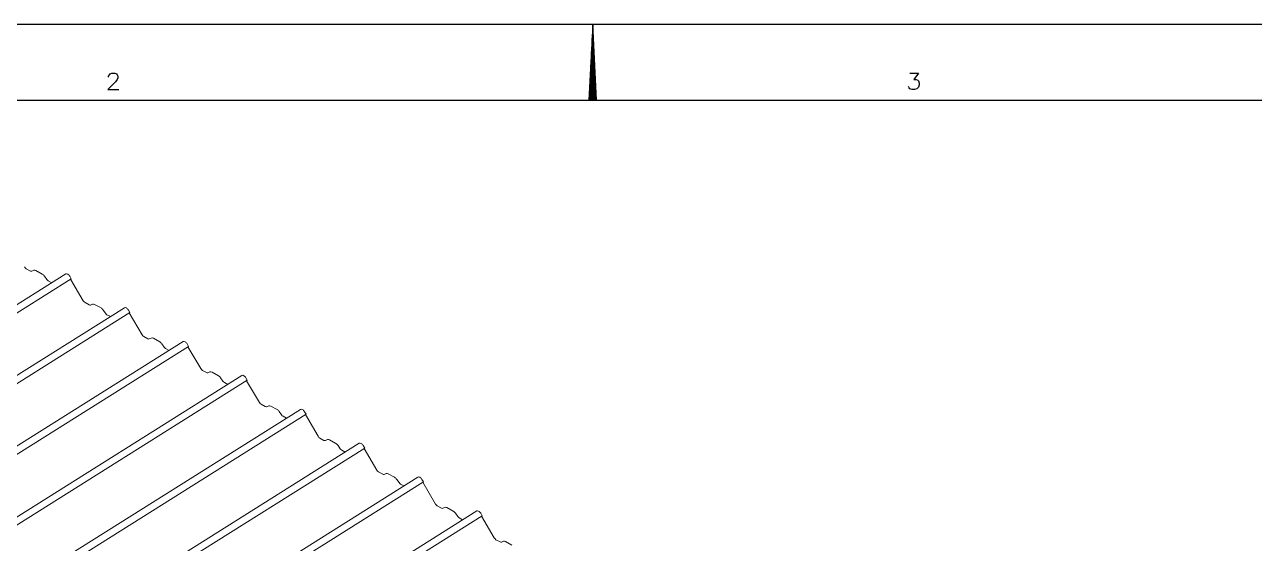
# Model space of a CAD drawing. Header units: millimetres. Extents: x -312439 to 477422, y -331570 to 212570.
# Drawn here: x 393273 to 401416, y 110475 to 113913 of the extents above; entities that cross this region are included whole.
import ezdxf

# ---------------------------------------------------------------- set-up
doc = ezdxf.new("R2010")
doc.units = ezdxf.units.MM
doc.layers.add('FORMATO A1', color=1, linetype='Continuous')

# ---------------------------------------------------------------- blocks, each defined once
blk = doc.blocks.new('A$C2D342850')
at = {"layer": 'FORMATO A1', "color": 1, "linetype": 'Continuous'}
for p, q in [((84100, 0), (0, 0)), ((21450, 0), (21399.5, -1000)), ((21450, -1000), (21450, 0)), ((21500.5, -1000), (21450, 0)), ((21441, -1000), (21441, -178.22)), ((21459, -1000), (21459, -178.22)), ((21432, -1000), (21432, -356.44)), ((21468, -1000), (21468, -356.44)), ((21423, -1000), (21423, -534.65)), ((21477, -1000), (21477, -534.65)), ((21414, -1000), (21414, -712.87)), ((21486, -1000), (21486, -712.87)), ((21405, -1000), (21405, -891.09)), ((21495, -1000), (21495, -891.09))]:
    blk.add_line(p, q, dxfattribs=at)
at = {"layer": 'FORMATO A1', "color": 2, "linetype": 'Continuous'}
blk.add_line((2500, -1000), (83100, -1000), dxfattribs=at)
at = {"layer": 'FORMATO A1', "color": 1, "linetype": 'Continuous'}
for points in [[(15038.95, -695), (15038.95, -684.69), (15049.26, -664.06), (15059.58, -653.75), (15080.2, -643.44), (15121.45, -643.44), (15142.08, -653.75), (15152.39, -664.06), (15162.7, -684.69), (15162.7, -705.31), (15152.39, -725.94), (15131.76, -756.87), (15028.64, -860), (15173.01, -860)], [(25649.26, -643.44), (25762.7, -643.44), (25700.83, -725.94), (25731.76, -725.94), (25752.39, -736.25), (25762.7, -746.56), (25773.01, -777.5), (25773.01, -798.12), (25762.7, -829.06), (25742.08, -849.69), (25711.14, -860), (25680.2, -860), (25649.26, -849.69), (25638.95, -839.37), (25628.64, -818.75)]]:
    blk.add_lwpolyline(points, dxfattribs=at)

msp = doc.modelspace()

# ---------------------------------------------------------------- linework, layer by layer
at = {"color": 0, "linetype": 'Continuous', "lineweight": 0, "extrusion": (0, 0.816497, 0.57735)}
for p, q in [((393284.386, 112295.012), (393311.609, 112279.986)), ((393545.318, 112260.76), (391495.58, 110971.635)), ((391540.809, 110945.522), (393581.438, 112228.918)), ((393320.902, 112278.708), (393334.424, 112284.628)), ((393348.071, 112282.752), (393390.255, 112259.468)), ((393404.596, 112245.897), (393419.758, 112224.144)), ((393429.523, 112214.903), (393452.361, 112202.297)), ((393571.838, 112245.266), (393581.438, 112228.918)), ((393577.211, 112226.26), (393661.741, 112082.311)), ((393673.094, 112070.591), (393700.317, 112055.565)), ((393709.61, 112054.287), (393723.132, 112060.208)), ((393736.779, 112058.331), (393778.964, 112035.047)), ((393934.027, 112036.339), (391884.288, 110747.214)), ((391929.517, 110721.101), (393970.146, 112004.497)), ((393793.304, 112021.476), (393808.467, 111999.723)), ((393818.231, 111990.483), (393841.07, 111977.877)), ((393960.546, 112020.845), (393970.146, 112004.497)), ((393965.92, 112001.839), (394050.449, 111857.89)), ((394322.735, 111811.918), (392272.996, 110522.793)), ((394061.802, 111846.17), (394089.026, 111831.144)), ((394098.318, 111829.866), (394111.84, 111835.787)), ((394125.487, 111833.91), (394167.672, 111810.626)), ((392318.226, 110496.68), (394358.855, 111780.076)), ((394182.012, 111797.055), (394197.175, 111775.302)), ((394206.939, 111766.062), (394229.778, 111753.456)), ((394349.255, 111796.424), (394358.855, 111780.076)), ((394354.628, 111777.418), (394439.157, 111633.469)), ((394711.443, 111587.498), (392661.705, 110298.373)), ((392706.934, 110272.26), (394747.563, 111555.655)), ((394450.51, 111621.749), (394477.734, 111606.723)), ((394487.026, 111605.445), (394500.549, 111611.366)), ((394514.196, 111609.489), (394556.38, 111586.205)), ((394570.72, 111572.635), (394585.883, 111550.881)), ((394737.963, 111572.003), (394747.563, 111555.655)), ((394595.648, 111541.641), (394618.486, 111529.035)), ((394743.336, 111552.997), (394827.866, 111409.048)), ((394839.219, 111397.328), (394866.442, 111382.302)), ((395100.151, 111363.077), (393050.413, 110073.952)), ((393095.642, 110047.839), (395136.271, 111331.235)), ((394875.735, 111381.024), (394889.257, 111386.945)), ((394902.904, 111385.068), (394945.088, 111361.785)), ((394959.429, 111348.214), (394974.591, 111326.461)), ((394984.356, 111317.22), (395007.195, 111304.614)), ((395126.671, 111347.583), (395136.271, 111331.235)), ((395132.044, 111328.576), (395216.574, 111184.627)), ((395227.927, 111172.908), (395255.15, 111157.882)), ((395264.443, 111156.604), (395277.965, 111162.524)), ((395291.612, 111160.648), (395333.797, 111137.364)), ((395488.86, 111138.656), (393439.121, 109849.531)), ((393484.35, 109823.418), (395524.979, 111106.814)), ((395348.137, 111123.793), (395363.3, 111102.04)), ((395373.064, 111092.799), (395395.903, 111080.193)), ((395515.379, 111123.162), (395524.979, 111106.814)), ((395520.753, 111104.156), (395605.282, 110960.207)), ((395877.568, 110914.235), (393827.829, 109625.11)), ((395616.635, 110948.487), (395643.859, 110933.461)), ((395653.151, 110932.183), (395666.673, 110938.104)), ((395680.32, 110936.227), (395722.505, 110912.943)), ((393873.059, 109598.997), (395913.688, 110882.393)), ((395736.845, 110899.372), (395752.008, 110877.619)), ((395761.772, 110868.378), (395784.611, 110855.773)), ((395904.088, 110898.741), (395913.688, 110882.393)), ((395909.461, 110879.735), (395993.991, 110735.786)), ((396266.276, 110689.814), (394216.538, 109400.689)), ((396005.343, 110724.066), (396032.567, 110709.04)), ((396041.859, 110707.762), (396055.382, 110713.683)), ((396069.029, 110711.806), (396111.213, 110688.522)), ((396125.553, 110674.951), (396140.716, 110653.198)), ((396292.796, 110674.32), (396302.396, 110657.972)), ((394261.767, 109374.576), (396302.396, 110657.972)), ((396150.481, 110643.958), (396173.319, 110631.352)), ((396298.169, 110655.314), (396382.699, 110511.365)), ((396394.052, 110499.645), (396421.275, 110484.619)), ((396430.568, 110483.341), (396444.09, 110489.262)), ((396457.737, 110487.385), (396499.921, 110464.101))]:
    msp.add_line(p, q, dxfattribs=at)
at = {"color": 0, "linetype": 'Continuous', "lineweight": 0}
for centre, major_axis, start_param, end_param in [((393283.386, 112311.879), (11.132, -17.701), 4.65717314, 5.49946618), ((393310.609, 112296.853), (11.132, -17.701), 5.49946618, 6.2008214), ((393349.539, 112257.979), (-16.349, 25.996), 5.49946618, 6.2008214), ((393391.724, 112234.696), (16.349, -25.996), 1.6565183, 2.35787352), ((393428.523, 112231.771), (11.132, -17.701), 4.79811096, 5.49946618), ((393559.059, 112238.912), (-13.741, 21.848), 4.65717314, 6.28318531), ((393672.094, 112087.459), (11.132, -17.701), 4.65717314, 5.49946618), ((393699.318, 112072.432), (11.132, -17.701), 5.49946618, 6.2008214), ((393738.248, 112033.559), (-16.349, 25.996), 5.49946618, 6.2008214), ((393780.432, 112010.275), (16.349, -25.996), 1.6565183, 2.35787352), ((393817.231, 112007.35), (11.132, -17.701), 4.79811096, 5.49946618), ((393947.768, 112014.491), (-13.741, 21.848), 4.65717314, 6.28318531), ((394060.802, 111863.038), (11.132, -17.701), 4.65717314, 5.49946618), ((394088.026, 111848.012), (11.132, -17.701), 5.49946618, 6.2008214), ((394126.956, 111809.138), (-16.349, 25.996), 5.49946618, 6.2008214), ((394169.14, 111785.854), (16.349, -25.996), 1.6565183, 2.35787352), ((394336.476, 111790.07), (-13.741, 21.848), 4.65717314, 6.28318531), ((394205.939, 111782.929), (11.132, -17.701), 4.79811096, 5.49946618), ((394449.51, 111638.617), (11.132, -17.701), 4.65717314, 5.49946618), ((394476.734, 111623.591), (11.132, -17.701), 5.49946618, 6.2008214), ((394515.664, 111584.717), (-16.349, 25.996), 5.49946618, 6.2008214), ((394557.849, 111561.433), (16.349, -25.996), 1.6565183, 2.35787352), ((394725.184, 111565.649), (-13.741, 21.848), 4.65717314, 6.28318531), ((394594.648, 111558.509), (11.132, -17.701), 4.79811096, 5.49946618), ((394838.219, 111414.196), (11.132, -17.701), 4.65717314, 5.49946618), ((394865.442, 111399.17), (11.132, -17.701), 5.49946618, 6.2008214), ((394904.372, 111360.296), (-16.349, 25.996), 5.49946618, 6.2008214), ((394946.557, 111337.012), (16.349, -25.996), 1.6565183, 2.35787352), ((394983.356, 111334.088), (11.132, -17.701), 4.79811096, 5.49946618), ((395113.892, 111341.228), (-13.741, 21.848), 4.65717314, 6.28318531), ((395226.927, 111189.775), (11.132, -17.701), 4.65717314, 5.49946618), ((395254.151, 111174.749), (11.132, -17.701), 5.49946618, 6.2008214), ((395293.081, 111135.875), (-16.349, 25.996), 5.49946618, 6.2008214), ((395335.265, 111112.592), (16.349, -25.996), 1.6565183, 2.35787352), ((395372.064, 111109.667), (11.132, -17.701), 4.79811096, 5.49946618), ((395502.601, 111116.808), (-13.741, 21.848), 4.65717314, 6.28318531), ((395615.635, 110965.354), (11.132, -17.701), 4.65717314, 5.49946618), ((395642.859, 110950.328), (11.132, -17.701), 5.49946618, 6.2008214), ((395681.789, 110911.455), (-16.349, 25.996), 5.49946618, 6.2008214), ((395723.973, 110888.171), (16.349, -25.996), 1.6565183, 2.35787352), ((395891.309, 110892.387), (-13.741, 21.848), 4.65717314, 6.28318531), ((395760.772, 110885.246), (11.132, -17.701), 4.79811096, 5.49946618), ((396004.343, 110740.934), (11.132, -17.701), 4.65717314, 5.49946618), ((396031.567, 110725.908), (11.132, -17.701), 5.49946618, 6.2008214), ((396070.497, 110687.034), (-16.349, 25.996), 5.49946618, 6.2008214), ((396112.682, 110663.75), (16.349, -25.996), 1.6565183, 2.35787352), ((396280.017, 110667.966), (-13.741, 21.848), 4.65717314, 6.28318531), ((396149.481, 110660.825), (11.132, -17.701), 4.79811096, 5.49946618), ((396393.052, 110516.513), (11.132, -17.701), 4.65717314, 5.49946618), ((396420.275, 110501.487), (11.132, -17.701), 5.49946618, 6.2008214), ((396459.205, 110462.613), (-16.349, 25.996), 5.49946618, 6.2008214)]:
    msp.add_ellipse(centre, major_axis=major_axis, ratio=0.55101524, start_param=start_param, end_param=end_param, dxfattribs=at)
at = {"layer": 'FORMATO A1', "color": 2, "linetype": 'Continuous'}
msp.add_line((387560.008, 113412.941, 0), (427860.008, 113412.941, 0), dxfattribs=at)

# ---------------------------------------------------------------- block references
at = {"layer": 'FORMATO A1', "xscale": 0.5, "yscale": 0.5, "zscale": 0.5}
msp.add_blockref('A$C2D342850', (386310.008, 113912.941, 0), dxfattribs=at)

doc.saveas('drawing.dxf')
